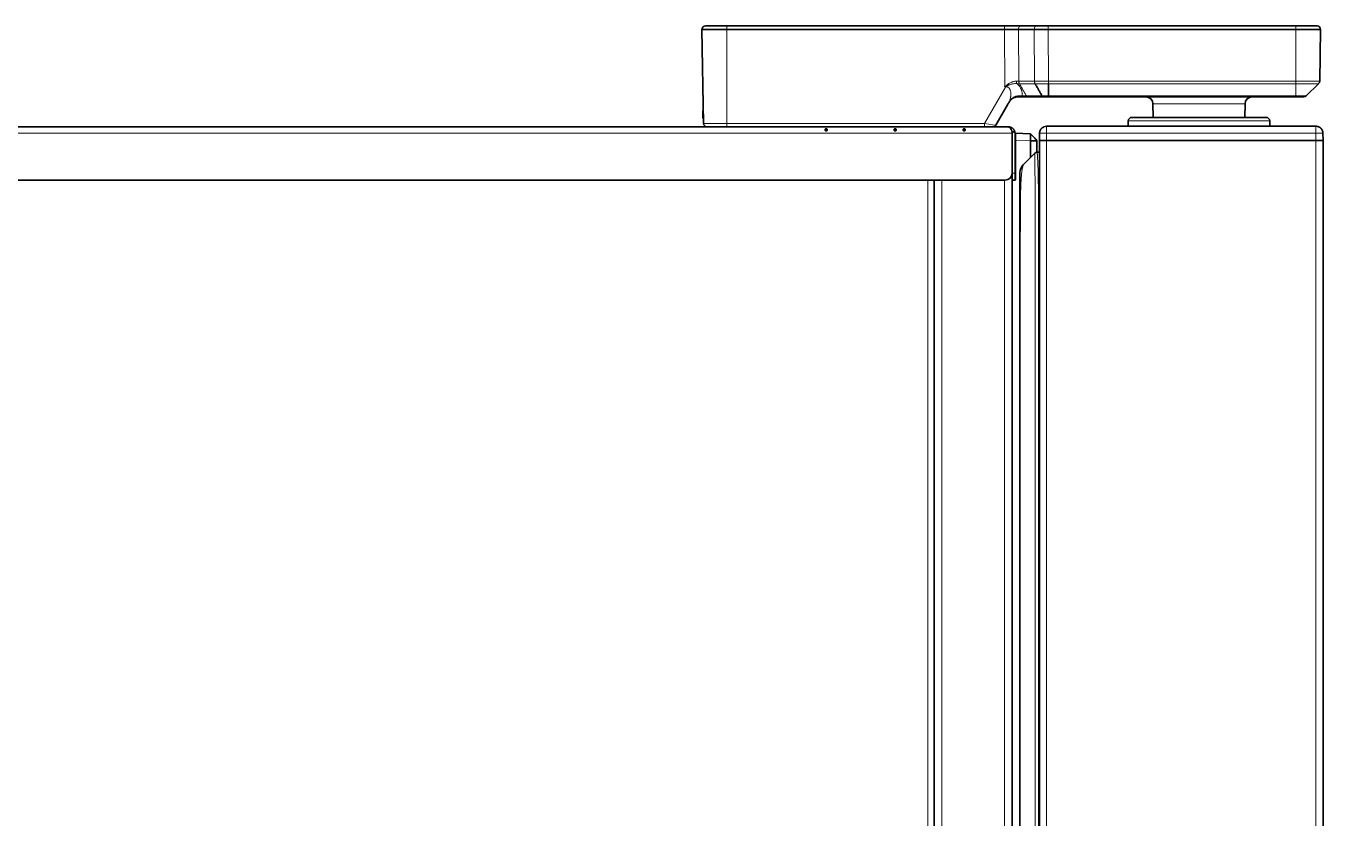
# Model space of a CAD drawing. Header units: inches. Extents: x -1096 to 3103, y -191 to 3207.
# Drawn here: x 2668.4 to 3034.3, y 1703.9 to 1927.4 of the extents above; entities that cross this region are included whole.
import ezdxf

# ---------------------------------------------------------------- set-up
doc = ezdxf.new("R2010")
doc.units = ezdxf.units.IN

msp = doc.modelspace()

# ---------------------------------------------------------------- linework, layer by layer
at = {"lineweight": 13}
for p, q in [((2866.11, 1926.46), (2859.11, 1926.46)), ((2866.11, 1927.44), (2866.11, 1926.46)), ((2944.43, 1926.46), (2866.11, 1926.46)), ((2866.11, 1926.46), (2866.11, 1926.44)), ((2866.11, 1926.44), (2866.11, 1899.92)), ((2944.43, 1927.44), (2944.43, 1926.46)), ((2944.43, 1926.44), (2944.43, 1926.46)), ((2944.52, 1910.44), (2944.43, 1926.44)), ((2952.81, 1926.46), (2948.4, 1926.46)), ((2948.4, 1926.46), (2948.4, 1926.44)), ((2948.4, 1926.44), (2948.48, 1911.85)), ((2952.81, 1926.44), (2952.81, 1926.46)), ((2952.89, 1911.85), (2952.81, 1926.44)), ((2956.78, 1927.44), (2956.78, 1926.46)), ((3026.61, 1926.46), (2956.78, 1926.46)), ((2956.78, 1926.46), (2956.78, 1926.44)), ((2956.78, 1926.44), (2956.86, 1911.85)), ((3026.61, 1927.44), (3026.61, 1926.46)), ((3033.61, 1926.46), (3026.61, 1926.46)), ((3026.61, 1926.44), (3026.61, 1926.46)), ((3026.61, 1911.85), (3026.61, 1926.44)), ((2938.83, 1899.92), (2944.77, 1910.2)), ((2948.48, 1911.85), (2952.89, 1911.85)), ((2953.06, 1911.15), (2948.64, 1911.15)), ((2956.86, 1911.85), (3026.61, 1911.85)), ((3026.61, 1911.15), (2956.86, 1911.15)), ((3026.61, 1911.15), (3026.61, 1911.85)), ((3026.61, 1911.85), (3033.35, 1911.85)), ((3026.61, 1911.15), (3026.61, 1907.73)), ((3033.05, 1911.15), (3026.61, 1911.15)), ((2950.62, 1907.73), (2955.04, 1907.73)), ((2956.86, 1907.73), (3026.61, 1907.73)), ((3026.61, 1907.44), (3026.61, 1907.73)), ((3026.61, 1907.73), (3029.57, 1907.73)), ((3012.29, 1905.46), (2986.32, 1905.46)), ((2859.46, 1901.32), (2859.54, 1901.37)), ((2859.57, 1899.92), (2866.11, 1899.92)), ((2866.11, 1898.94), (2866.11, 1899.92)), ((2866.11, 1899.92), (2938.83, 1899.92)), ((2938.83, 1899.92), (2938.83, 1898.94)), ((3019.25, 1900.68), (2979.36, 1900.68)), ((2946.6, 1897.14), (2295.91, 1897.14)), ((3032.31, 1897.18), (2956.31, 1897.18)), ((2956.31, 1897.18), (2956.31, 1895.14)), ((3032.31, 1895.14), (3032.31, 1897.18)), ((2951.71, 1894.99), (2947.51, 1895.14)), ((2951.71, 1890.24), (2951.71, 1894.99)), ((2951.88, 1894.99), (2951.88, 1890.41)), ((2953.54, 1891.8), (2953.54, 1894.99)), ((2956.31, 1895.14), (2956.31, 1263.14)), ((3032.31, 1895.14), (3032.31, 1263.14)), ((2946.61, 1885.94), (2947.41, 1885.94)), ((2922.81, 1829.13), (2922.81, 1883.93)), ((2926.81, 1883.93), (2926.81, 1829.13)), ((2944.41, 1829.14), (2944.41, 1883.93)), ((2948.91, 1869.15), (2948.91, 1400.19)), ((2953.11, 1400.19), (2953.11, 1869.59)), ((2954.04, 1869.14), (2954.04, 1400.19)), ((2922.81, 1135.19), (2922.81, 1829.13)), ((2926.81, 1829.13), (2926.81, 1133.34)), ((2944.41, 1122.55), (2944.41, 1829.14))]:
    msp.add_line(p, q, dxfattribs=at)
at = {"lineweight": 35}
for p, q in [((2859.11, 1926.44), (2859.11, 1926.46)), ((2859.57, 1899.92), (2859.11, 1926.44)), ((2866.11, 1926.44), (2859.11, 1926.44)), ((2860.11, 1927.44), (2866.11, 1927.44)), ((2866.11, 1927.44), (2944.43, 1927.44)), ((2944.43, 1926.44), (2866.11, 1926.44)), ((2944.43, 1927.44), (2948.96, 1927.44)), ((2944.43, 1926.44), (2948.4, 1926.44)), ((2952.81, 1926.44), (2948.4, 1926.44)), ((2948.96, 1927.44), (2953.38, 1927.44)), ((2952.81, 1926.44), (2956.78, 1926.44)), ((2953.38, 1927.44), (2956.78, 1927.44)), ((2956.78, 1927.44), (3026.61, 1927.44)), ((3026.61, 1926.44), (2956.78, 1926.44)), ((3026.61, 1927.44), (3032.61, 1927.44)), ((3033.61, 1926.44), (3026.61, 1926.44)), ((3033.61, 1926.44), (3033.35, 1911.85)), ((3033.61, 1926.46), (3033.61, 1926.44)), ((3033.05, 1911.15), (3029.57, 1907.73)), ((2955.43, 1907.44), (2951.02, 1907.44)), ((3026.61, 1907.44), (2956.86, 1907.44)), ((3028.87, 1907.44), (3026.61, 1907.44)), ((2859.38, 1901.59), (2859.38, 1903.44)), ((2945.29, 1905.17), (2941.99, 1899.44)), ((2986.32, 1905.46), (2986.36, 1901.64)), ((3012.26, 1901.64), (3012.29, 1905.46)), ((2859.55, 1901.18), (2859.46, 1901.32)), ((2956.34, 1899.14), (2956.31, 1899.14)), ((2956.34, 1899.14), (3032.27, 1899.14)), ((2979.36, 1900.68), (2979.31, 1899.14)), ((2980.36, 1901.64), (3018.25, 1901.64)), ((3019.31, 1899.14), (3019.25, 1900.68)), ((2945.56, 1898.94), (2297.71, 1898.94)), ((2945.56, 1898.94), (2945.61, 1898.94)), ((2945.56, 1898.94), (2945.56, 1898.94)), ((2946.6, 1897.66), (2946.6, 1897.14)), ((2946.6, 1897.14), (2946.6, 1885.94)), ((2946.61, 1897.44), (2946.61, 1897.14)), ((2946.61, 1897.14), (2946.61, 1885.94)), ((2947.41, 1897.14), (2947.41, 1885.94)), ((2947.51, 1897.14), (2951.71, 1896.99)), ((2947.51, 1895.14), (2947.51, 1897.14)), ((2954.31, 1895.14), (2954.34, 1897.18)), ((2954.31, 1895.14), (2954.31, 1897.14)), ((3034.27, 1897.18), (3034.31, 1895.14)), ((2947.51, 1895.14), (2947.51, 1883.97)), ((2953.61, 1894.96), (2953.61, 1891.81)), ((2953.66, 1891.82), (2954.31, 1891.84)), ((2956.31, 1895.14), (2954.31, 1895.14)), ((2954.31, 1895.14), (2954.31, 1869.14)), ((2954.31, 1895.14), (2956.31, 1895.14)), ((3032.31, 1895.14), (2956.31, 1895.14)), ((2956.31, 1895.14), (3032.31, 1895.14)), ((3034.31, 1895.14), (3032.31, 1895.14)), ((3034.31, 1895.14), (3032.31, 1895.14)), ((3034.31, 1895.14), (3034.31, 1263.14)), ((2949.68, 1888.22), (2952.99, 1891.53)), ((2946.61, 1883.94), (2946.61, 1885.94)), ((2947.41, 1885.94), (2947.41, 1883.94)), ((2944.6, 1883.94), (2297.91, 1883.94)), ((2924.61, 1869.14), (2924.61, 1883.93)), ((2924.61, 1829.13), (2924.61, 1883.93)), ((2947.41, 1883.94), (2946.61, 1883.94)), ((2946.61, 1883.94), (2946.61, 1829.13)), ((2947.51, 1883.97), (2947.41, 1883.97)), ((2948.81, 1400.19), (2948.81, 1869.15)), ((2954.31, 1869.14), (2954.31, 1263.14)), ((2924.61, 1133.34), (2924.61, 1829.13)), ((2924.61, 1134.14), (2924.61, 1829.13)), ((2946.61, 1829.13), (2946.61, 1211.6))]:
    msp.add_line(p, q, dxfattribs=at)
for centre, radius, start, end in [((2860.11, 1926.44), 1, 90, 179), ((3032.61, 1926.44), 1, 1, 90), ((3032.35, 1911.87), 1, 314.5, 359), ((2984.32, 1905.44), 2, 0.5, 90), ((3014.29, 1905.44), 2, 90, 179.5), ((3028.87, 1908.44), 1, 270, 314.5), ((2859.88, 1901.59), 0.5, 180, 213.1113), ((2860.57, 1899.94), 1, 181, 270), ((2941.12, 1899.94), 1, 270, 330), ((2980.36, 1900.64), 1, 90, 178), ((3018.25, 1900.64), 1, 2, 90), ((2945.61, 1897.14), 1.8, 0, 16.8722), ((2947.81, 1894.24), 0.4, 138.5902, 180), ((2953.7, 1890.82), 1, 92, 135), ((2951.81, 1886.1), 3, 135, 180), ((2944.6, 1885.94), 2, 270, 0), ((2947.81, 1887.04), 0.4, 180, 221.4098)]:
    msp.add_arc(centre, radius, start, end, dxfattribs=at)
at = {"lineweight": 13}
for centre, major_axis, ratio, start_param, end_param in [((2944.43, 1926.44), (7, 0.01), 0.002493, 0.968494, 1.570686), ((2948.96, 1926.44), (0, 1), 0.566529, 0, 1.553343), ((2953.38, 1926.44), (0, 1), 0.566529, 0, 1.553343), ((2956.78, 1926.44), (-7, 0.01), 0.002493, 4.712472, 5.314665), ((2948.29, 1911.87), (-0.002, -1), 0.472154, 4.731059, 5.507448), ((2948.34, 1908.44), (0, 1), 0.042796, 3.141593, 3.845524), ((2949.74, 1908.44), (0, 1), 0.457567, 2.365174, 3.141593), ((2944.87, 1906.44), (-0.866, 0.5), 0.207659, 2.968434, 3.141593), ((2859.88, 1901.59), (0.5, 0), 0.017452, 3.141593, 3.968813), ((2938.81, 1899.94), (-3.18, 0.5), 0.004388, 1.577834, 3.139904)]:
    msp.add_ellipse(centre, major_axis=major_axis, ratio=ratio, start_param=start_param, end_param=end_param, dxfattribs=at)
for points, knots in [([(2944.52, 1910.44), (2944.53, 1910.43), (2944.55, 1910.41), (2944.57, 1910.39), (2944.58, 1910.39), (2944.6, 1910.38), (2944.61, 1910.37), (2944.63, 1910.36), (2944.64, 1910.36), (2944.65, 1910.36), (2944.66, 1910.36), (2944.67, 1910.35), (2944.67, 1910.35), (2944.69, 1910.36), (2944.7, 1910.36), (2944.71, 1910.37), (2944.72, 1910.37), (2944.74, 1910.38), (2944.75, 1910.39), (2944.77, 1910.4), (2944.77, 1910.41), (2944.8, 1910.43), (2944.81, 1910.44), (2944.84, 1910.47), (2944.85, 1910.49), (2944.88, 1910.51), (2944.9, 1910.53), (2944.94, 1910.57), (2944.97, 1910.6), (2945.03, 1910.66), (2945.06, 1910.69), (2945.14, 1910.77), (2945.2, 1910.83), (2945.3, 1910.91), (2945.33, 1910.93), (2945.39, 1910.98), (2945.42, 1911.01), (2945.52, 1911.08), (2945.59, 1911.13), (2945.79, 1911.26), (2945.93, 1911.34), (2946.21, 1911.48), (2946.35, 1911.54), (2946.53, 1911.61), (2946.57, 1911.63), (2946.65, 1911.65), (2946.76, 1911.69), (2946.87, 1911.72), (2947.09, 1911.77), (2947.23, 1911.8), (2947.53, 1911.84), (2947.67, 1911.85), (2947.82, 1911.85)], [0, 0, 0, 0, 0.015625, 0.015625, 0.023437, 0.023437, 0.03125, 0.03125, 0.039062, 0.039062, 0.042969, 0.042969, 0.046875, 0.046875, 0.054687, 0.054687, 0.0625, 0.0625, 0.070312, 0.070312, 0.078125, 0.078125, 0.09375, 0.09375, 0.109375, 0.109375, 0.125, 0.125, 0.15625, 0.15625, 0.1875, 0.1875, 0.25, 0.25, 0.28125, 0.28125, 0.3125, 0.3125, 0.375, 0.375, 0.5, 0.5, 0.625, 0.625, 0.65625, 0.65625, 0.6875, 0.75, 0.75, 0.875, 0.875, 1, 1, 1, 1]), ([(2947.96, 1911.15), (2947.82, 1911.16), (2947.68, 1911.17), (2947.41, 1911.16), (2947.26, 1911.15), (2947.05, 1911.13), (2946.98, 1911.12), (2946.84, 1911.1), (2946.77, 1911.08), (2946.55, 1911.04), (2946.41, 1911.01), (2946.13, 1910.93), (2945.99, 1910.89), (2945.78, 1910.81), (2945.71, 1910.78), (2945.61, 1910.74), (2945.57, 1910.73), (2945.51, 1910.7), (2945.47, 1910.68), (2945.37, 1910.64), (2945.3, 1910.61), (2945.17, 1910.54), (2945.1, 1910.51), (2945.03, 1910.47), (2945.02, 1910.46), (2945.01, 1910.46), (2945, 1910.45), (2945, 1910.45), (2944.99, 1910.45), (2944.98, 1910.44), (2944.98, 1910.44), (2944.97, 1910.44), (2944.96, 1910.43), (2944.95, 1910.42), (2944.91, 1910.4), (2944.87, 1910.38), (2944.82, 1910.36), (2944.8, 1910.35), (2944.77, 1910.34), (2944.75, 1910.33), (2944.73, 1910.33), (2944.72, 1910.32), (2944.7, 1910.32), (2944.69, 1910.32), (2944.67, 1910.32), (2944.66, 1910.32), (2944.64, 1910.32), (2944.63, 1910.32), (2944.62, 1910.32)], [0, 0, 0, 0, 0.125, 0.125, 0.25, 0.25, 0.3125, 0.3125, 0.375, 0.375, 0.5, 0.5, 0.625, 0.625, 0.6875, 0.6875, 0.71875, 0.71875, 0.75, 0.75, 0.8125, 0.8125, 0.875, 0.875, 0.882812, 0.882812, 0.886719, 0.886719, 0.890625, 0.890625, 0.894531, 0.894531, 0.898437, 0.90625, 0.90625, 0.9375, 0.9375, 0.953125, 0.953125, 0.96875, 0.96875, 0.976562, 0.976562, 0.984375, 0.984375, 0.992187, 0.992187, 1, 1, 1, 1]), ([(2945.29, 1905.17), (2945.36, 1905.28), (2945.42, 1905.39), (2945.5, 1905.55), (2945.53, 1905.61), (2945.59, 1905.72), (2945.62, 1905.77), (2945.75, 1906.05), (2945.84, 1906.28), (2946, 1906.73), (2946.07, 1906.96), (2946.14, 1907.26), (2946.15, 1907.32), (2946.17, 1907.44), (2946.18, 1907.5), (2946.21, 1907.68), (2946.22, 1907.8), (2946.23, 1907.98), (2946.24, 1908.04), (2946.24, 1908.13), (2946.24, 1908.16), (2946.24, 1908.22), (2946.24, 1908.26), (2946.24, 1908.41), (2946.23, 1908.53), (2946.2, 1908.78), (2946.18, 1908.9), (2946.13, 1909.08), (2946.11, 1909.15), (2946.09, 1909.24), (2946.08, 1909.27), (2946.05, 1909.33), (2946.04, 1909.36), (2946.01, 1909.45), (2945.98, 1909.51), (2945.93, 1909.6), (2945.92, 1909.63), (2945.89, 1909.69), (2945.87, 1909.72), (2945.81, 1909.8), (2945.77, 1909.86), (2945.71, 1909.93), (2945.68, 1909.96), (2945.64, 1909.99), (2945.63, 1910.01), (2945.61, 1910.03), (2945.59, 1910.04), (2945.52, 1910.09), (2945.47, 1910.13), (2945.37, 1910.18), (2945.34, 1910.19), (2945.28, 1910.21), (2945.27, 1910.21), (2945.23, 1910.22), (2945.21, 1910.23), (2945.13, 1910.24), (2945.05, 1910.24), (2944.96, 1910.24), (2944.95, 1910.24), (2944.91, 1910.23), (2944.89, 1910.23), (2944.84, 1910.22), (2944.8, 1910.21), (2944.77, 1910.2)], [0, 0, 0, 0, 0.0625, 0.0625, 0.09375, 0.09375, 0.125, 0.125, 0.25, 0.25, 0.375, 0.375, 0.40625, 0.40625, 0.4375, 0.4375, 0.5, 0.5, 0.53125, 0.53125, 0.546875, 0.546875, 0.5625, 0.5625, 0.625, 0.625, 0.6875, 0.6875, 0.71875, 0.71875, 0.734375, 0.734375, 0.75, 0.75, 0.78125, 0.78125, 0.796875, 0.796875, 0.8125, 0.8125, 0.84375, 0.84375, 0.859375, 0.859375, 0.867187, 0.867187, 0.875, 0.875, 0.90625, 0.90625, 0.921875, 0.921875, 0.929687, 0.929687, 0.9375, 0.9375, 0.96875, 0.96875, 0.976562, 0.976562, 0.984375, 0.984375, 1, 1, 1, 1]), ([(2947.82, 1911.85), (2947.93, 1911.85), (2948.04, 1911.85), (2948.26, 1911.85), (2948.37, 1911.85), (2948.48, 1911.85)], [0, 0, 0, 0, 0.5, 0.5, 1, 1, 1, 1]), ([(2947.96, 1911.15), (2948.03, 1911.09), (2948.11, 1911.02), (2948.25, 1910.89), (2948.31, 1910.82), (2948.39, 1910.73), (2948.41, 1910.71), (2948.44, 1910.67), (2948.49, 1910.62), (2948.53, 1910.57), (2948.62, 1910.46), (2948.67, 1910.39), (2948.83, 1910.17), (2948.92, 1910.02), (2949.02, 1909.83), (2949.04, 1909.8), (2949.08, 1909.72), (2949.09, 1909.69), (2949.15, 1909.57), (2949.21, 1909.43), (2949.26, 1909.28), (2949.3, 1909.17), (2949.31, 1909.13), (2949.33, 1909.06), (2949.34, 1909.02), (2949.38, 1908.84), (2949.41, 1908.7), (2949.44, 1908.49), (2949.44, 1908.41), (2949.45, 1908.31), (2949.45, 1908.27), (2949.45, 1908.21), (2949.45, 1908.17), (2949.45, 1908), (2949.44, 1907.86), (2949.42, 1907.73)], [0, 0, 0, 0, 0.0625, 0.0625, 0.125, 0.125, 0.140625, 0.140625, 0.15625, 0.1875, 0.1875, 0.25, 0.25, 0.375, 0.375, 0.40625, 0.40625, 0.4375, 0.4375, 0.5, 0.5625, 0.5625, 0.59375, 0.59375, 0.625, 0.625, 0.75, 0.75, 0.8125, 0.8125, 0.84375, 0.84375, 0.875, 0.875, 1, 1, 1, 1]), ([(2948.64, 1911.15), (2948.62, 1911.15), (2948.59, 1911.15), (2948.53, 1911.15), (2948.45, 1911.15), (2948.36, 1911.15), (2948.19, 1911.15), (2948.07, 1911.15), (2947.96, 1911.15)], [0, 0, 0, 0, 0.125, 0.125, 0.25, 0.5, 0.5, 1, 1, 1, 1]), ([(2948.64, 1911.15), (2948.62, 1911.2), (2948.6, 1911.25), (2948.55, 1911.36), (2948.54, 1911.41), (2948.51, 1911.53), (2948.5, 1911.59), (2948.48, 1911.72), (2948.48, 1911.78), (2948.48, 1911.85)], [0, 0, 0, 0, 0.25, 0.25, 0.5, 0.5, 0.75, 0.75, 1, 1, 1, 1]), ([(2953.06, 1911.15), (2953.04, 1911.2), (2953.01, 1911.25), (2952.97, 1911.36), (2952.95, 1911.41), (2952.92, 1911.53), (2952.91, 1911.59), (2952.9, 1911.72), (2952.89, 1911.78), (2952.89, 1911.85)], [0, 0, 0, 0, 0.25, 0.25, 0.5, 0.5, 0.75, 0.75, 1, 1, 1, 1]), ([(2952.89, 1911.85), (2952.97, 1911.85), (2953.04, 1911.85), (2953.19, 1911.85), (2953.26, 1911.85), (2953.42, 1911.85), (2953.49, 1911.85), (2953.65, 1911.85), (2953.73, 1911.85), (2953.84, 1911.85), (2953.88, 1911.85), (2953.96, 1911.85), (2954.08, 1911.85), (2954.21, 1911.85), (2954.45, 1911.85), (2954.62, 1911.85), (2954.87, 1911.85), (2954.95, 1911.85), (2955.12, 1911.85), (2955.21, 1911.85), (2955.38, 1911.85), (2955.46, 1911.85), (2955.64, 1911.85), (2955.72, 1911.85), (2955.89, 1911.85), (2955.98, 1911.85), (2956.16, 1911.85), (2956.24, 1911.85), (2956.51, 1911.85), (2956.68, 1911.85), (2956.86, 1911.85)], [0, 0, 0, 0, 0.0625, 0.0625, 0.125, 0.125, 0.1875, 0.1875, 0.25, 0.25, 0.28125, 0.28125, 0.3125, 0.375, 0.375, 0.5, 0.5, 0.5625, 0.5625, 0.625, 0.625, 0.6875, 0.6875, 0.75, 0.75, 0.8125, 0.8125, 0.875, 0.875, 1, 1, 1, 1]), ([(2956.86, 1911.15), (2956.82, 1911.15), (2956.78, 1911.15), (2956.69, 1911.15), (2956.57, 1911.15), (2956.44, 1911.15), (2956.27, 1911.15), (2956.19, 1911.15), (2956.02, 1911.15), (2955.94, 1911.15), (2955.77, 1911.15), (2955.69, 1911.15), (2955.52, 1911.15), (2955.44, 1911.15), (2955.28, 1911.15), (2955.2, 1911.15), (2955.03, 1911.15), (2954.95, 1911.15), (2954.71, 1911.15), (2954.55, 1911.15), (2954.32, 1911.15), (2954.2, 1911.15), (2954.09, 1911.15), (2954.01, 1911.15), (2953.97, 1911.15), (2953.9, 1911.15), (2953.86, 1911.15), (2953.78, 1911.15), (2953.75, 1911.15), (2953.63, 1911.15), (2953.56, 1911.15), (2953.42, 1911.15), (2953.34, 1911.15), (2953.24, 1911.15), (2953.2, 1911.15), (2953.13, 1911.15), (2953.1, 1911.15), (2953.06, 1911.15)], [0, 0, 0, 0, 0.03125, 0.03125, 0.0625, 0.125, 0.125, 0.1875, 0.1875, 0.25, 0.25, 0.3125, 0.3125, 0.375, 0.375, 0.4375, 0.4375, 0.5, 0.5, 0.625, 0.625, 0.6875, 0.71875, 0.71875, 0.75, 0.75, 0.78125, 0.78125, 0.8125, 0.8125, 0.875, 0.875, 0.9375, 0.9375, 0.96875, 0.96875, 1, 1, 1, 1]), ([(2956.86, 1911.15), (2956.86, 1911.2), (2956.86, 1911.25), (2956.86, 1911.36), (2956.86, 1911.41), (2956.86, 1911.53), (2956.86, 1911.59), (2956.86, 1911.72), (2956.86, 1911.78), (2956.86, 1911.85)], [0, 0, 0, 0, 0.25, 0.25, 0.5, 0.5, 0.75, 0.75, 1, 1, 1, 1]), ([(2945.71, 1905.92), (2945.74, 1905.98), (2945.77, 1906.03), (2945.84, 1906.15), (2945.88, 1906.21), (2945.94, 1906.3), (2945.96, 1906.33), (2946, 1906.39), (2946.02, 1906.42), (2946.08, 1906.5), (2946.13, 1906.56), (2946.22, 1906.66), (2946.26, 1906.72), (2946.36, 1906.82), (2946.41, 1906.87), (2946.51, 1906.96), (2946.57, 1907), (2946.65, 1907.07), (2946.68, 1907.09), (2946.73, 1907.13), (2946.76, 1907.15), (2946.9, 1907.25), (2947.02, 1907.33), (2947.27, 1907.45), (2947.4, 1907.5), (2947.57, 1907.56), (2947.6, 1907.57), (2947.67, 1907.59), (2947.77, 1907.61), (2947.88, 1907.63), (2948.08, 1907.67), (2948.22, 1907.68), (2948.37, 1907.68)], [0, 0, 0, 0, 0.0625, 0.0625, 0.125, 0.125, 0.15625, 0.15625, 0.1875, 0.1875, 0.25, 0.25, 0.3125, 0.3125, 0.375, 0.375, 0.4375, 0.4375, 0.46875, 0.46875, 0.5, 0.5, 0.625, 0.625, 0.75, 0.75, 0.78125, 0.78125, 0.8125, 0.875, 0.875, 1, 1, 1, 1]), ([(2948.37, 1907.68), (2948.46, 1907.68), (2948.55, 1907.68), (2948.67, 1907.68), (2948.69, 1907.68), (2948.74, 1907.69), (2948.76, 1907.69), (2948.83, 1907.69), (2948.87, 1907.69), (2949.01, 1907.7), (2949.09, 1907.7), (2949.26, 1907.71), (2949.34, 1907.72), (2949.42, 1907.73)], [0, 0, 0, 0, 0.25, 0.25, 0.3125, 0.3125, 0.375, 0.375, 0.5, 0.5, 0.75, 0.75, 1, 1, 1, 1]), ([(2949.42, 1907.73), (2949.63, 1907.73), (2949.83, 1907.73), (2950.13, 1907.73), (2950.23, 1907.73), (2950.38, 1907.73), (2950.45, 1907.73), (2950.53, 1907.73), (2950.57, 1907.73), (2950.6, 1907.73), (2950.61, 1907.73), (2950.62, 1907.73)], [0, 0, 0, 0, 0.5, 0.5, 0.75, 0.75, 0.875, 0.9375, 0.96875, 0.96875, 1, 1, 1, 1]), ([(2950.62, 1907.73), (2950.65, 1907.68), (2950.67, 1907.64), (2950.74, 1907.57), (2950.77, 1907.54), (2950.84, 1907.49), (2950.87, 1907.47), (2950.94, 1907.45), (2950.98, 1907.44), (2951.02, 1907.44)], [0, 0, 0, 0, 0.25, 0.25, 0.5, 0.5, 0.75, 0.75, 1, 1, 1, 1]), ([(2955.04, 1907.73), (2955.04, 1907.73), (2955.05, 1907.73), (2955.07, 1907.73), (2955.1, 1907.73), (2955.12, 1907.73), (2955.17, 1907.73), (2955.21, 1907.73), (2955.28, 1907.73), (2955.31, 1907.73), (2955.38, 1907.73), (2955.42, 1907.73), (2955.47, 1907.73), (2955.49, 1907.73), (2955.53, 1907.73), (2955.55, 1907.73), (2955.6, 1907.73), (2955.64, 1907.73), (2955.75, 1907.73), (2955.83, 1907.73), (2955.95, 1907.73), (2955.98, 1907.73), (2956.06, 1907.73), (2956.1, 1907.73), (2956.18, 1907.73), (2956.22, 1907.73), (2956.3, 1907.73), (2956.34, 1907.73), (2956.42, 1907.73), (2956.46, 1907.73), (2956.54, 1907.73), (2956.58, 1907.73), (2956.66, 1907.73), (2956.72, 1907.73), (2956.79, 1907.73), (2956.82, 1907.73), (2956.84, 1907.73), (2956.85, 1907.73), (2956.86, 1907.73)], [0, 0, 0, 0, 0.015625, 0.015625, 0.03125, 0.0625, 0.0625, 0.125, 0.125, 0.1875, 0.1875, 0.25, 0.25, 0.28125, 0.28125, 0.3125, 0.3125, 0.375, 0.375, 0.5, 0.5, 0.5625, 0.5625, 0.625, 0.625, 0.6875, 0.6875, 0.75, 0.75, 0.8125, 0.8125, 0.875, 0.875, 0.9375, 0.96875, 0.984375, 0.984375, 1, 1, 1, 1]), ([(2945.29, 1905.17), (2945.37, 1905.29), (2945.44, 1905.42), (2945.57, 1905.67), (2945.64, 1905.79), (2945.71, 1905.92)], [0, 0, 0, 0, 0.5, 0.5, 1, 1, 1, 1]), ([(2956.34, 1899.14), (2956.34, 1899.14), (2956.34, 1899.14), (2956.34, 1899.14), (2956.34, 1899.14), (2956.34, 1899.13), (2956.34, 1899.13), (2956.34, 1899.12), (2956.34, 1899.12), (2956.34, 1899.11), (2956.33, 1899.1), (2956.33, 1899.1), (2956.33, 1899.09), (2956.33, 1899.08), (2956.33, 1899.07), (2956.33, 1899.06), (2956.33, 1899.05), (2956.33, 1899.04), (2956.33, 1899.02), (2956.33, 1899.01), (2956.33, 1899), (2956.33, 1898.98), (2956.33, 1898.97), (2956.33, 1898.96), (2956.33, 1898.94), (2956.33, 1898.93), (2956.33, 1898.91), (2956.32, 1898.9), (2956.32, 1898.88), (2956.32, 1898.86), (2956.32, 1898.85), (2956.32, 1898.83), (2956.32, 1898.82), (2956.32, 1898.8), (2956.32, 1898.78), (2956.32, 1898.77), (2956.32, 1898.75), (2956.32, 1898.73), (2956.32, 1898.72), (2956.32, 1898.7), (2956.32, 1898.68), (2956.32, 1898.67), (2956.32, 1898.65), (2956.32, 1898.63), (2956.32, 1898.62), (2956.32, 1898.6), (2956.32, 1898.58), (2956.32, 1898.57), (2956.32, 1898.55), (2956.32, 1898.53), (2956.32, 1898.51), (2956.32, 1898.5), (2956.32, 1898.48), (2956.31, 1898.46), (2956.31, 1898.44), (2956.31, 1898.42), (2956.31, 1898.4), (2956.31, 1898.38), (2956.31, 1898.36), (2956.31, 1898.35), (2956.31, 1898.33), (2956.31, 1898.31), (2956.31, 1898.29), (2956.31, 1898.27), (2956.31, 1898.25), (2956.31, 1898.23), (2956.31, 1898.21), (2956.31, 1898.19), (2956.31, 1898.16), (2956.31, 1898.14), (2956.31, 1898.12), (2956.31, 1898.1), (2956.31, 1898.08), (2956.31, 1898.06), (2956.31, 1898.04), (2956.31, 1898.02), (2956.31, 1898), (2956.31, 1897.97), (2956.31, 1897.95), (2956.31, 1897.93), (2956.31, 1897.91), (2956.31, 1897.89), (2956.31, 1897.87), (2956.31, 1897.84), (2956.31, 1897.82), (2956.31, 1897.8), (2956.31, 1897.78), (2956.31, 1897.76), (2956.31, 1897.73), (2956.31, 1897.71), (2956.31, 1897.69), (2956.31, 1897.67), (2956.31, 1897.65), (2956.31, 1897.62), (2956.31, 1897.6), (2956.31, 1897.58), (2956.31, 1897.56), (2956.31, 1897.53), (2956.31, 1897.51), (2956.31, 1897.49), (2956.31, 1897.47), (2956.31, 1897.44), (2956.31, 1897.42), (2956.31, 1897.4), (2956.31, 1897.38), (2956.31, 1897.35), (2956.31, 1897.33), (2956.31, 1897.31), (2956.31, 1897.29), (2956.31, 1897.26), (2956.31, 1897.24), (2956.31, 1897.22), (2956.31, 1897.2), (2956.31, 1897.18), (2956.31, 1897.18)], [0, 0, 0, 0, 0.014269, 0.028387, 0.042353, 0.056169, 0.069834, 0.083347, 0.09671, 0.109921, 0.122981, 0.135891, 0.148649, 0.161256, 0.173712, 0.186017, 0.198171, 0.210174, 0.222026, 0.233727, 0.245277, 0.256676, 0.267923, 0.27902, 0.289966, 0.30076, 0.311404, 0.321896, 0.332237, 0.342428, 0.352467, 0.362355, 0.372092, 0.381678, 0.391113, 0.400397, 0.40953, 0.418512, 0.427343, 0.436023, 0.444551, 0.452929, 0.461156, 0.469231, 0.477156, 0.484929, 0.492551, 0.500023, 0.508017, 0.515999, 0.523968, 0.531924, 0.539867, 0.547798, 0.555715, 0.563619, 0.571511, 0.579389, 0.587255, 0.595108, 0.602948, 0.610775, 0.618589, 0.62639, 0.634178, 0.641953, 0.649716, 0.657465, 0.665202, 0.672926, 0.680637, 0.688335, 0.69602, 0.703692, 0.711351, 0.718997, 0.726631, 0.734251, 0.741859, 0.749454, 0.757035, 0.764604, 0.77216, 0.779703, 0.787234, 0.794751, 0.802255, 0.809747, 0.817226, 0.824691, 0.832144, 0.839584, 0.847011, 0.854425, 0.861826, 0.869215, 0.87659, 0.883953, 0.891302, 0.898639, 0.905963, 0.913274, 0.920572, 0.927857, 0.93513, 0.942389, 0.949635, 0.956869, 0.96409, 0.971298, 0.978493, 0.985675, 0.992844, 1, 1, 1, 1]), ([(3032.27, 1899.14), (3032.28, 1899.14), (3032.28, 1899.09), (3032.29, 1898.89), (3032.29, 1898.75), (3032.3, 1898.39), (3032.3, 1898.17), (3032.3, 1897.81), (3032.3, 1897.69), (3032.31, 1897.43), (3032.31, 1897.3), (3032.31, 1897.18)], [0, 0, 0, 0, 0.25, 0.25, 0.5, 0.5, 0.75, 0.75, 0.875, 0.875, 1, 1, 1, 1]), ([(2951.71, 1894.99), (2951.71, 1895.12), (2951.71, 1895.25), (2951.71, 1895.41), (2951.71, 1895.45), (2951.7, 1895.51), (2951.7, 1895.54), (2951.7, 1895.64), (2951.7, 1895.7), (2951.7, 1895.88), (2951.7, 1895.99), (2951.7, 1896.13), (2951.7, 1896.16), (2951.71, 1896.21), (2951.71, 1896.24), (2951.71, 1896.31), (2951.71, 1896.41), (2951.71, 1896.5), (2951.71, 1896.56), (2951.71, 1896.58), (2951.71, 1896.62), (2951.71, 1896.64), (2951.71, 1896.69), (2951.71, 1896.76), (2951.71, 1896.81), (2951.71, 1896.85), (2951.71, 1896.86), (2951.71, 1896.89), (2951.71, 1896.9), (2951.71, 1896.92), (2951.71, 1896.94), (2951.71, 1896.96), (2951.71, 1896.97), (2951.71, 1896.99), (2951.71, 1896.99), (2951.71, 1896.99)], [0, 0, 0, 0, 0.125135, 0.125135, 0.156419, 0.156419, 0.187703, 0.187703, 0.25027, 0.25027, 0.375405, 0.375405, 0.406689, 0.406689, 0.437973, 0.437973, 0.50054, 0.563108, 0.563108, 0.594391, 0.594391, 0.625675, 0.625675, 0.688243, 0.75081, 0.75081, 0.782094, 0.782094, 0.813378, 0.813378, 0.875945, 0.875945, 0.938513, 0.938513, 1, 1, 1, 1]), ([(2951.88, 1896.91), (2951.88, 1896.91), (2951.88, 1896.91), (2951.88, 1896.91), (2951.88, 1896.91), (2951.88, 1896.9), (2951.88, 1896.89), (2951.88, 1896.87), (2951.88, 1896.85), (2951.88, 1896.82), (2951.88, 1896.81), (2951.88, 1896.79), (2951.88, 1896.78), (2951.88, 1896.72), (2951.88, 1896.66), (2951.88, 1896.57), (2951.88, 1896.56), (2951.88, 1896.52), (2951.88, 1896.5), (2951.88, 1896.44), (2951.88, 1896.35), (2951.87, 1896.26), (2951.87, 1896.19), (2951.87, 1896.16), (2951.87, 1896.11), (2951.87, 1896.08), (2951.87, 1895.95), (2951.87, 1895.84), (2951.87, 1895.67), (2951.87, 1895.61), (2951.87, 1895.52), (2951.87, 1895.49), (2951.88, 1895.43), (2951.88, 1895.4), (2951.88, 1895.24), (2951.88, 1895.12), (2951.88, 1894.99)], [0, 0, 0, 0, 0.029409, 0.029409, 0.060718, 0.060718, 0.123337, 0.123337, 0.185956, 0.185956, 0.217265, 0.217265, 0.248575, 0.248575, 0.373812, 0.373812, 0.405122, 0.405122, 0.436431, 0.436431, 0.49905, 0.561668, 0.561668, 0.592978, 0.592978, 0.624287, 0.624287, 0.749525, 0.749525, 0.812144, 0.812144, 0.843453, 0.843453, 0.874762, 0.874762, 1, 1, 1, 1]), ([(2956.31, 1897.18), (2956.18, 1897.18), (2956.05, 1897.18), (2955.8, 1897.18), (2955.67, 1897.18), (2955.44, 1897.18), (2955.32, 1897.18), (2955.11, 1897.18), (2955.01, 1897.18), (2954.83, 1897.18), (2954.74, 1897.18), (2954.6, 1897.18), (2954.54, 1897.18), (2954.44, 1897.18), (2954.4, 1897.18), (2954.35, 1897.18), (2954.34, 1897.18), (2954.34, 1897.18)], [0, 0, 0, 0, 0.125095, 0.125095, 0.250191, 0.250191, 0.375286, 0.375286, 0.500381, 0.500381, 0.625476, 0.625476, 0.750572, 0.750572, 0.875667, 0.875667, 1, 1, 1, 1]), ([(3034.27, 1897.18), (3034.27, 1897.18), (3034.26, 1897.18), (3034.21, 1897.18), (3034.17, 1897.18), (3034.07, 1897.18), (3034.01, 1897.18), (3033.87, 1897.18), (3033.79, 1897.18), (3033.6, 1897.18), (3033.5, 1897.18), (3033.29, 1897.18), (3033.18, 1897.18), (3032.94, 1897.18), (3032.82, 1897.18), (3032.56, 1897.18), (3032.43, 1897.18), (3032.31, 1897.18)], [0, 0, 0, 0, 0.125, 0.125, 0.25, 0.25, 0.375, 0.375, 0.5, 0.5, 0.625, 0.625, 0.75, 0.75, 0.875, 0.875, 1, 1, 1, 1]), ([(2951.88, 1894.99), (2951.86, 1894.99), (2951.83, 1894.99), (2951.77, 1894.99), (2951.74, 1894.99), (2951.71, 1894.99)], [0, 0, 0, 0, 0.5, 0.5, 1, 1, 1, 1]), ([(2953.53, 1894.99), (2953.53, 1894.99), (2953.53, 1895), (2953.53, 1895.01), (2953.53, 1895.02), (2953.53, 1895.04), (2953.53, 1895.05), (2953.54, 1895.07), (2953.54, 1895.08), (2953.54, 1895.1), (2953.54, 1895.11), (2953.54, 1895.12), (2953.54, 1895.13), (2953.54, 1895.13), (2953.54, 1895.14), (2953.54, 1895.15), (2953.54, 1895.16), (2953.53, 1895.17), (2953.53, 1895.18), (2953.53, 1895.19), (2953.53, 1895.2), (2953.53, 1895.2)], [0, 0, 0, 0, 0.0625, 0.0625, 0.125, 0.125, 0.25, 0.25, 0.375, 0.375, 0.5, 0.5, 0.5625, 0.5625, 0.625, 0.625, 0.75, 0.75, 0.875, 0.875, 1, 1, 1, 1]), ([(2953.66, 1891.82), (2953.66, 1891.82), (2953.66, 1891.81), (2953.67, 1891.78), (2953.67, 1891.73), (2953.68, 1891.65), (2953.68, 1891.54), (2953.69, 1891.48), (2953.7, 1891.33), (2953.71, 1891.25), (2953.72, 1891.05), (2953.73, 1890.93), (2953.74, 1890.74), (2953.75, 1890.67), (2953.75, 1890.56), (2953.76, 1890.52), (2953.76, 1890.44), (2953.76, 1890.4), (2953.77, 1890.19), (2953.78, 1890.01), (2953.81, 1889.6), (2953.82, 1889.37), (2953.83, 1889), (2953.84, 1888.87), (2953.85, 1888.66), (2953.85, 1888.55), (2953.86, 1888.44), (2953.86, 1888.37), (2953.86, 1888.33), (2953.87, 1887.99), (2953.89, 1887.65), (2953.9, 1887.1), (2953.91, 1886.91), (2953.92, 1886.51), (2953.92, 1886.3), (2953.93, 1886.03), (2953.93, 1885.97), (2953.93, 1885.86), (2953.94, 1885.81), (2953.94, 1885.64), (2953.94, 1885.52), (2953.95, 1885.17), (2953.95, 1884.92), (2953.97, 1884.16), (2953.98, 1883.62), (2953.99, 1882.75), (2953.99, 1882.15), (2954, 1881.51), (2954, 1881.02), (2954, 1880.81), (2954.01, 1880.6), (2954.01, 1880.51), (2954.01, 1880.47), (2954.01, 1880.34), (2954.01, 1879.91), (2954.01, 1879.47), (2954.02, 1878.75), (2954.02, 1878.38), (2954.02, 1877.64), (2954.03, 1877.26), (2954.03, 1876.5), (2954.03, 1876.12), (2954.03, 1875.33), (2954.03, 1874.94), (2954.03, 1873.73), (2954.04, 1872.91), (2954.04, 1871.87), (2954.04, 1871.66), (2954.04, 1871.34), (2954.04, 1871.23), (2954.04, 1871.02), (2954.04, 1870.91), (2954.04, 1870.38), (2954.04, 1869.96), (2954.04, 1869.4), (2954.04, 1869.27), (2954.04, 1869.14)], [0, 0, 0, 0, 0.04764, 0.04764, 0.097376, 0.147111, 0.147111, 0.196847, 0.196847, 0.246582, 0.246582, 0.296318, 0.296318, 0.321185, 0.321185, 0.333619, 0.333619, 0.346053, 0.346053, 0.395789, 0.395789, 0.445524, 0.445524, 0.470392, 0.470392, 0.482826, 0.489043, 0.489043, 0.49526, 0.49526, 0.544995, 0.544995, 0.569863, 0.569863, 0.594731, 0.594731, 0.600947, 0.600947, 0.607164, 0.607164, 0.619598, 0.619598, 0.644466, 0.644466, 0.694201, 0.694201, 0.719069, 0.743937, 0.743937, 0.756371, 0.759479, 0.759479, 0.762588, 0.762588, 0.768805, 0.793672, 0.793672, 0.81854, 0.81854, 0.843408, 0.843408, 0.868276, 0.868276, 0.893143, 0.893143, 0.942879, 0.942879, 0.955313, 0.955313, 0.96153, 0.96153, 0.967747, 0.967747, 0.992614, 0.992614, 1, 1, 1, 1]), ([(2949.68, 1888.22), (2949.68, 1888.22), (2949.68, 1888.2), (2949.67, 1888.14), (2949.66, 1888.1), (2949.63, 1887.96), (2949.61, 1887.88), (2949.58, 1887.72), (2949.57, 1887.66), (2949.55, 1887.56), (2949.54, 1887.53), (2949.53, 1887.47), (2949.53, 1887.46), (2949.52, 1887.42), (2949.49, 1887.25), (2949.45, 1887.05), (2949.39, 1886.64), (2949.36, 1886.41), (2949.29, 1885.89), (2949.26, 1885.6), (2949.21, 1885.13), (2949.2, 1884.96), (2949.18, 1884.7), (2949.17, 1884.61), (2949.16, 1884.47), (2949.15, 1884.43), (2949.15, 1884.33), (2949.12, 1883.91), (2949.09, 1883.46), (2949.06, 1882.61), (2949.04, 1882.15), (2949.01, 1881.2), (2949, 1880.7), (2948.98, 1879.91), (2948.98, 1879.64), (2948.97, 1879.3), (2948.97, 1879.23), (2948.97, 1879.09), (2948.97, 1878.88), (2948.96, 1878.67), (2948.96, 1877.97), (2948.95, 1877.38), (2948.94, 1876.19), (2948.94, 1875.58), (2948.93, 1874.34), (2948.93, 1873.7), (2948.92, 1872.97), (2948.92, 1872.89), (2948.92, 1872.73), (2948.92, 1872.65), (2948.92, 1872.4), (2948.92, 1871.92), (2948.92, 1871.42), (2948.92, 1870.45), (2948.92, 1869.8), (2948.91, 1869.15)], [0, 0, 0, 0, 0.058891, 0.058891, 0.117782, 0.117782, 0.176673, 0.176673, 0.206119, 0.206119, 0.220842, 0.220842, 0.228203, 0.228203, 0.235564, 0.294455, 0.294455, 0.353346, 0.353346, 0.412238, 0.412238, 0.441683, 0.441683, 0.456406, 0.456406, 0.463767, 0.463767, 0.471129, 0.53002, 0.53002, 0.588911, 0.588911, 0.647802, 0.647802, 0.677247, 0.677247, 0.684609, 0.684609, 0.69197, 0.706693, 0.706693, 0.765584, 0.765584, 0.824475, 0.824475, 0.883366, 0.883366, 0.890728, 0.890728, 0.898089, 0.898089, 0.912812, 0.942257, 0.942257, 1, 1, 1, 1]), ([(2953.11, 1869.14), (2953.11, 1869.15), (2953.11, 1869.16), (2953.11, 1869.59), (2953.11, 1870.02), (2953.11, 1870.65), (2953.11, 1870.86), (2953.11, 1871.28), (2953.11, 1871.48), (2953.11, 1872.52), (2953.1, 1873.33), (2953.1, 1874.93), (2953.1, 1875.7), (2953.1, 1876.84), (2953.1, 1877.21), (2953.09, 1877.95), (2953.09, 1878.31), (2953.09, 1879.02), (2953.09, 1879.37), (2953.09, 1879.8), (2953.09, 1879.89), (2953.09, 1880.06), (2953.09, 1880.15), (2953.08, 1880.4), (2953.08, 1880.57), (2953.08, 1881.06), (2953.08, 1881.37), (2953.07, 1881.99), (2953.07, 1882.29), (2953.07, 1882.87), (2953.07, 1883.15), (2953.06, 1883.69), (2953.06, 1884.21), (2953.05, 1884.7), (2953.05, 1885.06), (2953.04, 1885.17), (2953.04, 1885.34), (2953.04, 1885.4), (2953.04, 1885.51), (2953.04, 1885.57), (2953.03, 1886.06), (2953.03, 1886.46), (2953.02, 1887.02), (2953.02, 1887.2), (2953.02, 1887.45), (2953.02, 1887.54), (2953.01, 1887.7), (2953.01, 1887.78), (2953.01, 1888.17), (2953, 1888.45), (2953, 1888.96), (2953, 1889.2), (2952.99, 1889.62), (2952.99, 1889.81), (2952.99, 1890.03), (2952.99, 1890.07), (2952.99, 1890.15), (2952.99, 1890.19), (2952.99, 1890.31), (2952.99, 1890.38), (2952.99, 1890.59), (2952.99, 1890.71), (2952.99, 1890.92), (2952.99, 1891.01), (2952.99, 1891.17), (2952.99, 1891.23), (2952.99, 1891.35), (2952.99, 1891.39), (2952.99, 1891.46), (2952.99, 1891.49), (2952.99, 1891.52), (2952.99, 1891.53), (2952.99, 1891.53)], [0, 0, 0, 0, 0.00045, 0.00045, 0.025451, 0.025451, 0.037952, 0.037952, 0.050453, 0.050453, 0.100455, 0.100455, 0.150458, 0.150458, 0.175459, 0.175459, 0.20046, 0.20046, 0.225462, 0.225462, 0.231712, 0.231712, 0.237962, 0.237962, 0.250463, 0.250463, 0.275464, 0.275464, 0.300465, 0.300465, 0.325467, 0.325467, 0.350468, 0.375469, 0.375469, 0.38797, 0.38797, 0.39422, 0.39422, 0.400471, 0.400471, 0.450473, 0.450473, 0.475474, 0.475474, 0.487975, 0.487975, 0.500476, 0.500476, 0.550478, 0.550478, 0.600481, 0.600481, 0.650483, 0.650483, 0.662984, 0.662984, 0.675485, 0.675485, 0.700486, 0.700486, 0.750488, 0.750488, 0.800491, 0.800491, 0.850494, 0.850494, 0.900496, 0.900496, 0.950499, 0.950499, 1, 1, 1, 1])]:
    msp.add_open_spline(points, degree=3, knots=knots, dxfattribs=at)
at = {"lineweight": 35}
for points, knots in [([(2944.62, 1910.32), (2944.61, 1910.33), (2944.6, 1910.34), (2944.58, 1910.36), (2944.58, 1910.37), (2944.56, 1910.39), (2944.55, 1910.4), (2944.53, 1910.42), (2944.53, 1910.43), (2944.52, 1910.44)], [0, 0, 0, 0, 0.25, 0.25, 0.5, 0.5, 0.75, 0.75, 1, 1, 1, 1]), ([(2944.62, 1910.32), (2944.65, 1910.3), (2944.69, 1910.28), (2944.73, 1910.24), (2944.75, 1910.23), (2944.76, 1910.22), (2944.76, 1910.21), (2944.77, 1910.2)], [0, 0, 0, 0, 0.5, 0.75, 0.875, 0.875, 1, 1, 1, 1]), ([(2948.34, 1907.44), (2948.2, 1907.44), (2948.07, 1907.43), (2947.87, 1907.4), (2947.81, 1907.39), (2947.71, 1907.37), (2947.68, 1907.37), (2947.61, 1907.35), (2947.58, 1907.34), (2947.42, 1907.3), (2947.29, 1907.26), (2947.06, 1907.16), (2946.94, 1907.1), (2946.77, 1907), (2946.72, 1906.97), (2946.61, 1906.89), (2946.56, 1906.86), (2946.46, 1906.78), (2946.41, 1906.74), (2946.31, 1906.65), (2946.27, 1906.61), (2946.18, 1906.52), (2946.13, 1906.47), (2946.05, 1906.38), (2946, 1906.33), (2945.94, 1906.25), (2945.92, 1906.22), (2945.88, 1906.17), (2945.87, 1906.14), (2945.84, 1906.1), (2945.83, 1906.08), (2945.81, 1906.06), (2945.8, 1906.04), (2945.77, 1906), (2945.76, 1905.97), (2945.74, 1905.94)], [0, 0, 0, 0, 0.125, 0.125, 0.1875, 0.1875, 0.21875, 0.21875, 0.25, 0.25, 0.375, 0.375, 0.5, 0.5, 0.5625, 0.5625, 0.625, 0.625, 0.6875, 0.6875, 0.75, 0.75, 0.8125, 0.8125, 0.875, 0.875, 0.90625, 0.90625, 0.9375, 0.9375, 0.953125, 0.953125, 0.96875, 0.96875, 1, 1, 1, 1]), ([(2949.74, 1907.44), (2949.63, 1907.44), (2949.52, 1907.44), (2949.3, 1907.44), (2949.18, 1907.44), (2949, 1907.44), (2948.94, 1907.44), (2948.85, 1907.44), (2948.82, 1907.44), (2948.76, 1907.44), (2948.73, 1907.44), (2948.58, 1907.44), (2948.46, 1907.44), (2948.34, 1907.44)], [0, 0, 0, 0, 0.25, 0.25, 0.5, 0.5, 0.625, 0.625, 0.6875, 0.6875, 0.75, 0.75, 1, 1, 1, 1]), ([(2951.02, 1907.44), (2950.92, 1907.44), (2950.81, 1907.44), (2950.6, 1907.44), (2950.5, 1907.44), (2950.18, 1907.44), (2949.96, 1907.44), (2949.74, 1907.44)], [0, 0, 0, 0, 0.25, 0.25, 0.5, 0.5, 1, 1, 1, 1]), ([(2955.04, 1907.73), (2955.06, 1907.68), (2955.09, 1907.64), (2955.15, 1907.57), (2955.19, 1907.54), (2955.25, 1907.49), (2955.29, 1907.47), (2955.36, 1907.45), (2955.4, 1907.44), (2955.43, 1907.44)], [0, 0, 0, 0, 0.25, 0.25, 0.5, 0.5, 0.75, 0.75, 1, 1, 1, 1]), ([(2956.86, 1907.44), (2956.8, 1907.44), (2956.73, 1907.44), (2956.64, 1907.44), (2956.61, 1907.44), (2956.55, 1907.44), (2956.52, 1907.44), (2956.45, 1907.44), (2956.42, 1907.44), (2956.36, 1907.44), (2956.33, 1907.44), (2956.27, 1907.44), (2956.24, 1907.44), (2956.18, 1907.44), (2956.14, 1907.44), (2956.05, 1907.44), (2955.99, 1907.44), (2955.91, 1907.44), (2955.88, 1907.44), (2955.83, 1907.44), (2955.82, 1907.44), (2955.79, 1907.44), (2955.78, 1907.44), (2955.73, 1907.44), (2955.7, 1907.44), (2955.65, 1907.44), (2955.62, 1907.44), (2955.57, 1907.44), (2955.51, 1907.44), (2955.46, 1907.44), (2955.43, 1907.44)], [0, 0, 0, 0, 0.125, 0.125, 0.1875, 0.1875, 0.25, 0.25, 0.3125, 0.3125, 0.375, 0.375, 0.4375, 0.4375, 0.5, 0.5, 0.625, 0.625, 0.6875, 0.6875, 0.71875, 0.71875, 0.75, 0.75, 0.8125, 0.8125, 0.875, 0.875, 0.9375, 1, 1, 1, 1]), ([(2956.86, 1907.73), (2956.86, 1907.68), (2956.86, 1907.64), (2956.86, 1907.57), (2956.86, 1907.54), (2956.86, 1907.49), (2956.86, 1907.47), (2956.86, 1907.45), (2956.86, 1907.44), (2956.86, 1907.44)], [0, 0, 0, 0, 0.250752, 0.250752, 0.501503, 0.501503, 0.752255, 0.752255, 1, 1, 1, 1]), ([(2956.34, 1899.14), (2956.08, 1899.14), (2955.82, 1899.09), (2955.34, 1898.89), (2955.12, 1898.75), (2954.75, 1898.39), (2954.61, 1898.17), (2954.45, 1897.81), (2954.41, 1897.69), (2954.36, 1897.43), (2954.34, 1897.3), (2954.34, 1897.18)], [0, 0, 0, 0, 0.25, 0.25, 0.5, 0.5, 0.75, 0.75, 0.875, 0.875, 1, 1, 1, 1]), ([(3032.27, 1899.14), (3032.29, 1899.14), (3032.32, 1899.14), (3032.36, 1899.14), (3032.4, 1899.14), (3032.45, 1899.13), (3032.49, 1899.13), (3032.53, 1899.12), (3032.57, 1899.12), (3032.61, 1899.11), (3032.65, 1899.1), (3032.69, 1899.1), (3032.73, 1899.09), (3032.77, 1899.08), (3032.8, 1899.07), (3032.84, 1899.06), (3032.88, 1899.05), (3032.91, 1899.04), (3032.95, 1899.02), (3032.98, 1899.01), (3033.01, 1899), (3033.05, 1898.98), (3033.08, 1898.97), (3033.11, 1898.96), (3033.14, 1898.94), (3033.17, 1898.93), (3033.2, 1898.91), (3033.23, 1898.9), (3033.26, 1898.88), (3033.29, 1898.86), (3033.31, 1898.85), (3033.34, 1898.83), (3033.36, 1898.82), (3033.39, 1898.8), (3033.41, 1898.78), (3033.44, 1898.77), (3033.46, 1898.75), (3033.48, 1898.73), (3033.5, 1898.72), (3033.52, 1898.7), (3033.54, 1898.68), (3033.56, 1898.67), (3033.58, 1898.65), (3033.6, 1898.63), (3033.62, 1898.62), (3033.64, 1898.6), (3033.66, 1898.58), (3033.67, 1898.57), (3033.69, 1898.55), (3033.71, 1898.53), (3033.72, 1898.51), (3033.74, 1898.5), (3033.76, 1898.48), (3033.77, 1898.46), (3033.79, 1898.44), (3033.81, 1898.42), (3033.82, 1898.4), (3033.84, 1898.38), (3033.85, 1898.36), (3033.87, 1898.35), (3033.88, 1898.33), (3033.9, 1898.31), (3033.91, 1898.29), (3033.92, 1898.27), (3033.94, 1898.25), (3033.95, 1898.23), (3033.96, 1898.21), (3033.98, 1898.19), (3033.99, 1898.16), (3034, 1898.14), (3034.01, 1898.12), (3034.02, 1898.1), (3034.04, 1898.08), (3034.05, 1898.06), (3034.06, 1898.04), (3034.07, 1898.02), (3034.08, 1898), (3034.09, 1897.97), (3034.1, 1897.95), (3034.11, 1897.93), (3034.12, 1897.91), (3034.13, 1897.89), (3034.13, 1897.87), (3034.14, 1897.84), (3034.15, 1897.82), (3034.16, 1897.8), (3034.17, 1897.78), (3034.17, 1897.76), (3034.18, 1897.73), (3034.19, 1897.71), (3034.19, 1897.69), (3034.2, 1897.67), (3034.21, 1897.65), (3034.21, 1897.62), (3034.22, 1897.6), (3034.22, 1897.58), (3034.23, 1897.56), (3034.23, 1897.53), (3034.24, 1897.51), (3034.24, 1897.49), (3034.24, 1897.47), (3034.25, 1897.44), (3034.25, 1897.42), (3034.25, 1897.4), (3034.26, 1897.38), (3034.26, 1897.35), (3034.26, 1897.33), (3034.26, 1897.31), (3034.27, 1897.29), (3034.27, 1897.26), (3034.27, 1897.24), (3034.27, 1897.22), (3034.27, 1897.2), (3034.27, 1897.18), (3034.27, 1897.18)], [0, 0, 0, 0, 0.014269, 0.028387, 0.042353, 0.056169, 0.069834, 0.083347, 0.09671, 0.109921, 0.122981, 0.135891, 0.148649, 0.161256, 0.173712, 0.186017, 0.198171, 0.210174, 0.222026, 0.233727, 0.245277, 0.256676, 0.267923, 0.27902, 0.289966, 0.30076, 0.311404, 0.321896, 0.332237, 0.342428, 0.352467, 0.362355, 0.372092, 0.381678, 0.391113, 0.400397, 0.40953, 0.418512, 0.427343, 0.436023, 0.444551, 0.452929, 0.461156, 0.469231, 0.477156, 0.484929, 0.492551, 0.500023, 0.508017, 0.515999, 0.523968, 0.531924, 0.539867, 0.547798, 0.555715, 0.563619, 0.571511, 0.579389, 0.587255, 0.595108, 0.602948, 0.610775, 0.618589, 0.62639, 0.634178, 0.641953, 0.649716, 0.657465, 0.665202, 0.672926, 0.680637, 0.688335, 0.69602, 0.703692, 0.711351, 0.718997, 0.726631, 0.734251, 0.741859, 0.749454, 0.757035, 0.764604, 0.77216, 0.779703, 0.787234, 0.794751, 0.802255, 0.809747, 0.817226, 0.824691, 0.832144, 0.839584, 0.847011, 0.854425, 0.861826, 0.869215, 0.87659, 0.883953, 0.891302, 0.898639, 0.905963, 0.913274, 0.920572, 0.927857, 0.93513, 0.942389, 0.949635, 0.956869, 0.96409, 0.971298, 0.978493, 0.985675, 0.992844, 1, 1, 1, 1]), ([(2946.6, 1897.66), (2946.56, 1897.75), (2946.52, 1897.84), (2946.43, 1898.01), (2946.39, 1898.09), (2946.33, 1898.19), (2946.32, 1898.21), (2946.3, 1898.24), (2946.29, 1898.26), (2946.26, 1898.32), (2946.24, 1898.35), (2946.17, 1898.45), (2946.13, 1898.52), (2946.06, 1898.6), (2946.04, 1898.63), (2946, 1898.68), (2945.98, 1898.7), (2945.91, 1898.77), (2945.87, 1898.81), (2945.78, 1898.87), (2945.74, 1898.89), (2945.68, 1898.92), (2945.67, 1898.92), (2945.65, 1898.93), (2945.62, 1898.93), (2945.59, 1898.94), (2945.56, 1898.94)], [0, 0, 0, 0, 0.125, 0.125, 0.25, 0.25, 0.28125, 0.28125, 0.3125, 0.3125, 0.375, 0.375, 0.5, 0.5, 0.5625, 0.5625, 0.625, 0.625, 0.75, 0.75, 0.875, 0.875, 0.90625, 0.90625, 0.9375, 1, 1, 1, 1]), ([(2945.61, 1898.94), (2945.61, 1898.94), (2945.62, 1898.94), (2945.63, 1898.94), (2945.64, 1898.94), (2945.64, 1898.94)], [0, 0, 0, 0, 0.5, 0.5, 1, 1, 1, 1]), ([(2945.64, 1898.94), (2945.74, 1898.94), (2945.83, 1898.93), (2946.02, 1898.9), (2946.11, 1898.87), (2946.22, 1898.83), (2946.24, 1898.82), (2946.29, 1898.81), (2946.31, 1898.8), (2946.37, 1898.77), (2946.41, 1898.75), (2946.54, 1898.68), (2946.62, 1898.63), (2946.73, 1898.55), (2946.77, 1898.52), (2946.84, 1898.45), (2946.87, 1898.42), (2946.97, 1898.32), (2947.03, 1898.25), (2947.14, 1898.09), (2947.18, 1898.01), (2947.24, 1897.91), (2947.25, 1897.88), (2947.26, 1897.84), (2947.29, 1897.78), (2947.31, 1897.71), (2947.33, 1897.66)], [0, 0, 0, 0, 0.125, 0.125, 0.25, 0.25, 0.28125, 0.28125, 0.3125, 0.3125, 0.375, 0.375, 0.5, 0.5, 0.5625, 0.5625, 0.625, 0.625, 0.75, 0.75, 0.875, 0.875, 0.90625, 0.90625, 0.9375, 1, 1, 1, 1]), ([(2947.33, 1897.66), (2947.26, 1897.64), (2947.2, 1897.62), (2947.07, 1897.59), (2947.01, 1897.57), (2946.83, 1897.51), (2946.72, 1897.48), (2946.61, 1897.44)], [0, 0, 0, 0, 0.266509, 0.266509, 0.534271, 0.534271, 1, 1, 1, 1]), ([(2951.88, 1896.91), (2951.86, 1896.94), (2951.83, 1896.96), (2951.77, 1896.98), (2951.74, 1896.99), (2951.71, 1896.99)], [0, 0, 0, 0, 0.5, 0.5, 1, 1, 1, 1]), ([(2953.61, 1895.02), (2953.61, 1895.03), (2953.61, 1895.04), (2953.6, 1895.06), (2953.6, 1895.06), (2953.6, 1895.09), (2953.59, 1895.1), (2953.58, 1895.13), (2953.57, 1895.15), (2953.56, 1895.17), (2953.55, 1895.19), (2953.53, 1895.2)], [0, 0, 0, 0, 0.125, 0.125, 0.25, 0.25, 0.5, 0.5, 0.75, 0.75, 1, 1, 1, 1]), ([(2953.61, 1894.96), (2953.61, 1894.96), (2953.61, 1894.96), (2953.6, 1894.97), (2953.6, 1894.97), (2953.6, 1894.97), (2953.59, 1894.97), (2953.58, 1894.98), (2953.58, 1894.98), (2953.57, 1894.98), (2953.57, 1894.98), (2953.56, 1894.98), (2953.55, 1894.99), (2953.53, 1894.99)], [0, 0, 0, 0, 0.125, 0.125, 0.25, 0.25, 0.5, 0.5, 0.625, 0.625, 0.75, 0.75, 1, 1, 1, 1]), ([(2953.61, 1895.02), (2953.61, 1895.02), (2953.61, 1895.02), (2953.61, 1895.01), (2953.61, 1895.01), (2953.61, 1895), (2953.61, 1895), (2953.61, 1894.99), (2953.61, 1894.98), (2953.61, 1894.97), (2953.61, 1894.97), (2953.61, 1894.96)], [0, 0, 0, 0, 0.25, 0.25, 0.375, 0.375, 0.5, 0.5, 0.75, 0.75, 1, 1, 1, 1]), ([(2948.81, 1869.15), (2948.81, 1869.48), (2948.81, 1869.81), (2948.81, 1870.77), (2948.81, 1871.41), (2948.81, 1872.12), (2948.81, 1872.2), (2948.81, 1872.35), (2948.81, 1872.43), (2948.81, 1872.67), (2948.81, 1873.14), (2948.81, 1873.6), (2948.81, 1874.51), (2948.81, 1875.11), (2948.81, 1876.27), (2948.81, 1876.84), (2948.81, 1877.66), (2948.81, 1877.93), (2948.81, 1878.33), (2948.81, 1878.46), (2948.81, 1878.66), (2948.81, 1878.72), (2948.81, 1878.85), (2948.81, 1879.43), (2948.81, 1879.97), (2948.81, 1880.88), (2948.81, 1881.31), (2948.81, 1882.1), (2948.81, 1882.47), (2948.81, 1882.89), (2948.81, 1883.01), (2948.81, 1883.13), (2948.81, 1883.21), (2948.81, 1883.25), (2948.81, 1883.44), (2948.81, 1883.59), (2948.81, 1884), (2948.81, 1884.25), (2948.81, 1884.68), (2948.81, 1884.86), (2948.81, 1885.19), (2948.81, 1885.33), (2948.81, 1885.48), (2948.81, 1885.51), (2948.81, 1885.57), (2948.81, 1885.59), (2948.81, 1885.67), (2948.81, 1885.71), (2948.81, 1885.84), (2948.81, 1885.9), (2948.81, 1886), (2948.81, 1886.04), (2948.81, 1886.09), (2948.81, 1886.1), (2948.81, 1886.1)], [0, 0, 0, 0, 0.030815, 0.030815, 0.091415, 0.091415, 0.098991, 0.098991, 0.106566, 0.106566, 0.121716, 0.152016, 0.152016, 0.212616, 0.212616, 0.273216, 0.273216, 0.303516, 0.303516, 0.318666, 0.318666, 0.326241, 0.326241, 0.333816, 0.394417, 0.394417, 0.455017, 0.455017, 0.515617, 0.515617, 0.530767, 0.538342, 0.538342, 0.545917, 0.545917, 0.576217, 0.576217, 0.636818, 0.636818, 0.697418, 0.697418, 0.758018, 0.758018, 0.773168, 0.773168, 0.788318, 0.788318, 0.818618, 0.818618, 0.879219, 0.879219, 0.939819, 0.939819, 1, 1, 1, 1])]:
    msp.add_open_spline(points, degree=3, knots=knots, dxfattribs=at)
at = {"lineweight": 13}
msp.add_open_spline([(2950.62, 1907.73), (2948.64, 1911.15)], degree=1, dxfattribs=at)
at = {"lineweight": 35}
for points, degree in [([(2953.06, 1911.15), (2955.04, 1907.73)], 1), ([(2956.86, 1911.15), (2956.86, 1907.73)], 1), ([(2945.74, 1905.94), (2945.59, 1905.68), (2945.44, 1905.43), (2945.29, 1905.17)], 3), ([(2951.88, 1896.91), (2953.53, 1895.2)], 1), ([(2951.88, 1894.99), (2953.53, 1894.99)], 1)]:
    msp.add_open_spline(points, degree=degree, dxfattribs=at)
at = {"lineweight": 70}
for p in [(2894.11, 1898.14), (2913.61, 1898.14), (2933.11, 1898.14)]:
    msp.add_point(p, dxfattribs=at)

doc.saveas('drawing.dxf')
